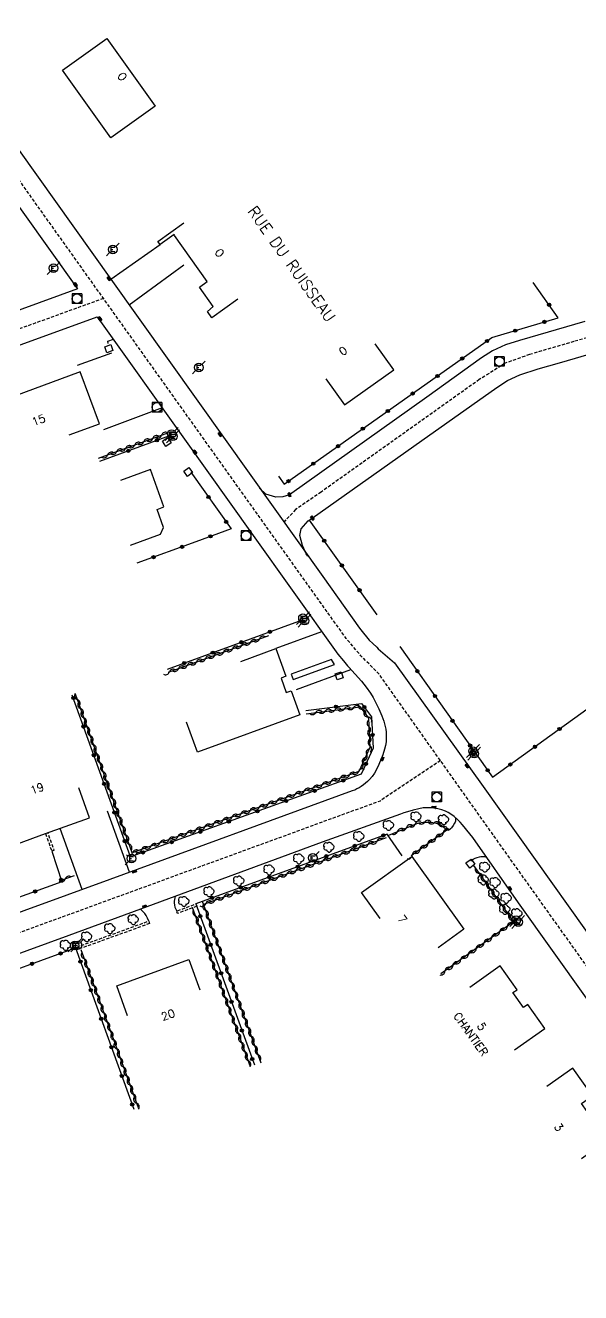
# Model space of a CAD drawing. Header units: millimetres. Extents: x 75999 to 76986, y 158000 to 158837.
# Drawn here: x 76120.6 to 76207.5, y 158438 to 158635.9 of the extents above; entities that cross this region are included whole.
import ezdxf
from ezdxf.enums import TextEntityAlignment as Align

# ---------------------------------------------------------------- set-up
doc = ezdxf.new("R2010")
doc.units = ezdxf.units.MM
doc.linetypes.add('DASHED', pattern=[0.75, 0.5, -0.25])
doc.layers.get('0').update_dxf_attribs({"linetype": 'CONTINUOUS'})
for name, color, linetype in [('W0001', 6, 'DASHED'), ('W0008', 7, 'CONTINUOUS'), ('W0100', 7, 'CONTINUOUS'), ('W0112', 1, 'DASHED'), ('W0300', 7, 'CONTINUOUS'), ('W0310', 3, 'CONTINUOUS'), ('W0322', 7, 'CONTINUOUS'), ('W0400', 7, 'CONTINUOUS'), ('W0420', 7, 'CONTINUOUS'), ('W0471', 7, 'CONTINUOUS'), ('W0989', 7, 'CONTINUOUS'), ('W0991', 7, 'CONTINUOUS')]:
    doc.layers.add(name, color=color, linetype=linetype)
doc.styles.get("Standard").update_dxf_attribs({"font": 'romans.shx', "width": 0.85})

# ---------------------------------------------------------------- blocks, each defined once
blk = doc.blocks.new('T400')
for p, q in [((-0.15, 0.3), (0.15, 0.3)), ((-0.15, -0.25), (-0.15, 0.3)), ((-0.15, 0.15), (0.15, 0.15)), ((-0.15, 0), (0.15, 0)), ((0.15, 0.3), (0.15, -0.25)), ((-0.15, -0.15), (0.15, -0.15)), ((-0.15, -0.25), (-0.15, -0.3)), ((-0.15, -0.3), (0.15, -0.3)), ((0.15, -0.3), (0.15, -0.25))]:
    blk.add_line(p, q)
blk = doc.blocks.new('T420')
for p, q in [((0.75, 0.75), (-0.75, 0.75)), ((-0.75, 0.75), (-0.75, -0.75)), ((0.75, 0.75), (0.75, -0.75)), ((0.75, -0.75), (-0.75, -0.75))]:
    blk.add_line(p, q)
blk.add_ellipse((0, 0), major_axis=(-0.53, 0.53), ratio=1, start_param=3.926991, end_param=10.210176)
blk = doc.blocks.new('t322o')
at = {"color": 0, "linetype": 'Continuous'}
for radius in [0.25, 0.15]:
    blk.add_circle((0, 0), radius, dxfattribs=at)
blk = doc.blocks.new('T471')
for p, q in [((-0.333334, 0.333334), (-0.333334, -0.333334)), ((-0.333334, 0.333334), (0.333334, 0.333334)), ((-0.333334, 0), (0, 0)), ((0.500001, 0.500001), (1.000002, 1.000002)), ((-0.500001, -0.500001), (-1.000002, -1.000002)), ((-0.333334, -0.333334), (0.333334, -0.333334))]:
    blk.add_line(p, q)
blk.add_ellipse((0, 0), major_axis=(0.471405, 0.471405), ratio=1, start_param=5.4977871438, end_param=11.780972451)
blk = doc.blocks.new('t112o')
at = {"color": 0, "linetype": 'Continuous'}
for p, q in [((-0.5, 0.5), (0.5, 0.5)), ((-0.5, -0.5), (-0.5, 0.5)), ((0.5, 0.5), (0.5, -0.5)), ((0.5, -0.5), (-0.5, -0.5))]:
    blk.add_line(p, q, dxfattribs=at)
blk = doc.blocks.new('T300')
for p, q in [((-0.8, 0.51), (-0.86, 0.34)), ((-0.86, 0.34), (-0.86, 0.17)), ((-0.86, 0.17), (-0.74, 0.06)), ((-0.69, 0.63), (-0.8, 0.51)), ((-0.8, -0.06), (-0.74, 0.06)), ((-0.74, 0.06), (-0.69, 0.11)), ((-0.57, 0.69), (-0.69, 0.63)), ((-0.46, 0.69), (-0.57, 0.69)), ((-0.29, 0.63), (-0.46, 0.69)), ((-0.29, 0.63), (-0.17, 0.74)), ((-0.23, 0.57), (-0.29, 0.63)), ((-0.17, 0.74), (-0.06, 0.8)), ((-0.06, 0.8), (0.06, 0.8)), ((0.06, 0.8), (0.23, 0.74)), ((0.23, 0.74), (0.34, 0.63)), ((0.34, 0.63), (0.4, 0.51)), ((0.46, 0.46), (0.34, 0.46)), ((0.4, 0.51), (0.4, 0.46)), ((0.57, 0.4), (0.46, 0.46)), ((0.57, 0.4), (0.69, 0.29)), ((0.69, 0.29), (0.74, 0.17)), ((0.74, 0.06), (0.69, -0.17)), ((0.74, 0.17), (0.74, 0.06)), ((-0.8, -0.17), (-0.8, -0.06)), ((-0.8, -0.23), (-0.8, -0.17)), ((-0.74, -0.34), (-0.8, -0.23)), ((-0.69, -0.4), (-0.74, -0.34)), ((-0.51, -0.46), (-0.69, -0.4)), ((-0.4, -0.46), (-0.51, -0.46)), ((-0.4, -0.46), (-0.34, -0.46)), ((-0.34, -0.46), (-0.34, -0.4)), ((-0.34, -0.51), (-0.34, -0.46)), ((-0.29, -0.63), (-0.34, -0.51)), ((-0.17, -0.74), (-0.29, -0.63)), ((-0.06, -0.8), (-0.17, -0.74)), ((0.06, -0.8), (-0.06, -0.8)), ((0.17, -0.74), (0.06, -0.8)), ((0.23, -0.69), (0.17, -0.74)), ((0.29, -0.46), (0.23, -0.46)), ((0.29, -0.63), (0.23, -0.69)), ((0.46, -0.4), (0.29, -0.46)), ((0.34, -0.51), (0.29, -0.63)), ((0.34, -0.51), (0.34, -0.46)), ((0.57, -0.34), (0.46, -0.4)), ((0.63, -0.29), (0.57, -0.34)), ((0.69, -0.17), (0.63, -0.29))]:
    blk.add_line(p, q)
blk = doc.blocks.new('t310o')
at = {"color": 0, "linetype": 'Continuous'}
for centre, start, end in [((-0.5, 0.38), 216.8699, 323.1304), ((0.5, -0.37), 36.8699, 143.1303)]:
    blk.add_arc(centre, 0.625, start, end, dxfattribs=at)

msp = doc.modelspace()

# ---------------------------------------------------------------- linework, layer by layer
at = {"layer": 'W0001', "flags": 128}
for points in [[(76528.44, 158169.5), (76523.89, 158189.99), (76523.26, 158195.02), (76522.3, 158199.46), (76521.45, 158202.2), (76520.42, 158205.21), (76519.16, 158208.08), (76517.81, 158210.69), (76515.97, 158213.38), (76513.27, 158216.53), (76506.66, 158222.95), (76493.11, 158235.84), (76484.21, 158244.65), (76472.57, 158255.47), (76457.85, 158268.76), (76444.45, 158280.8), (76439.51, 158284.89), (76436.05, 158287.4), (76431.82, 158289.47), (76428.05, 158290.91), (76424.41, 158292.08), (76420.14, 158292.84), (76416.23, 158293.33), (76412.9, 158293.65), (76409.84, 158293.69), (76405.93, 158293.29), (76402.07, 158292.66), (76396.67, 158291.22), (76388.61, 158288.9), (76380.64, 158286.43), (76371.46, 158283.59), (76363.81, 158281.5), (76356.03, 158279.59), (76349.09, 158278.14), (76342.56, 158276.89), (76335.48, 158275.72), (76327.75, 158274.65), (76322.55, 158274.09), (76318.54, 158273.99), (76314.81, 158274.37), (76310.85, 158275.16), (76307.36, 158276.51), (76303.68, 158278.79), (76300.32, 158281.82), (76297.57, 158284.89), (76295.15, 158288.43), (76292.82, 158292.02), (76290.21, 158296.95), (76282.59, 158311.01), (76274.21, 158327.35), (76261.8, 158351.28), (76251.35, 158371.95), (76249.25, 158375.96), (76247.3, 158379.5), (76245.15, 158382.62), (76242.59, 158386.21), (76239.75, 158389.74), (76236.76, 158393.01), (76222.85, 158406.08), (76223.71, 158410.22), (76224.72, 158414.27), (76229.19, 158424.11), (76235.25, 158438.15), (76237.86, 158444.82), (76236.01, 158450.04), (76232.69, 158454.96), (76227.26, 158462.45), (76215.68, 158478.79), (76193.57, 158509.78), (76175.93, 158534.62), (76173.11, 158537.44), (76170.83, 158540.13), (76166.92, 158545.6), (76133.83, 158591.92), (76104.56, 158632.94), (76098.5, 158651.21), (76088.8, 158680.02)], [(76132.86, 158593.27), (76097.76, 158580.58), (76060.43, 158567.02), (76032, 158556.66), (76029.04, 158556.13)], [(76185.55, 158521.07), (76176.11, 158514.76), (76157.29, 158507.89), (76102.78, 158488.01), (76059.53, 158471.98), (76012.21, 158454.86), (76000, 158450.33)]]:
    msp.add_lwpolyline(points, dxfattribs=at)
at = {"layer": 'W0001'}
msp.add_lwpolyline([(76262.84, 158602.95), (76254.36, 158600.46), (76236.59, 158595.29), (76206.43, 158586.53), (76199.48, 158584.51), (76195.68, 158583.16), (76191.63, 158580.6), (76166.88, 158563.02), (76162.91, 158560.29), (76161.04, 158558.33)], dxfattribs=at)
at = {"layer": 'W0008', "flags": 128}
for points in [[(76107.66, 158633.04), (76116.63, 158620.53), (76133.99, 158596.27), (76151.88, 158571.23), (76167.15, 158549.83), (76172.92, 158541.77), (76173.5, 158541), (76173.99, 158540.39), (76174.42, 158539.9), (76174.98, 158539.35), (76175.59, 158538.78), (76175.83, 158538.56), (76178.39, 158536.34), (76192.23, 158517.03), (76216.38, 158483.17)], [(76111.64, 158618.75), (76128.79, 158594.75), (76078.07, 158576.29)], [(76133.99, 158596.27), (76141.7, 158601.71)], [(76145.42, 158598.46), (76136.89, 158592.21)], [(76079.53, 158571.37), (76131.89, 158590.42), (76145.79, 158570.93), (76156.02, 158556.59), (76169.24, 158538.06), (76169.52, 158537.69), (76170.37, 158536.67), (76171.04, 158535.89), (76171.21, 158535.69), (76173.22, 158533.48), (76173.95, 158532.56), (76174.63, 158531.6), (76175.05, 158530.93), (76175.41, 158530.22), (76175.9, 158529.16), (76176.37, 158528.08), (76176.54, 158527.67), (76176.68, 158527.24), (76176.81, 158526.82), (76176.91, 158526.39), (76176.99, 158525.96), (76177.04, 158525.52), (76177.07, 158525.14), (76177.08, 158524.75), (76177.07, 158524.36), (76177.04, 158523.98), (76176.95, 158523.41), (76176.81, 158522.86), (76176.52, 158521.98), (76176.2, 158521.11), (76175.74, 158520.1), (76175.22, 158519.12), (76174.88, 158518.6), (76174.47, 158518.12), (76174.17, 158517.82), (76173.85, 158517.55), (76173.53, 158517.29), (76173.18, 158517.05), (76172.85, 158516.84), (76172.5, 158516.65), (76172.14, 158516.48), (76171.77, 158516.34), (76133.87, 158502.52), (76100.2, 158490.24)], [(76133.61, 158586.24), (76133.52, 158586.58), (76134.41, 158586.89)], [(76128.82, 158582.85), (76134.16, 158584.76)], [(76142.06, 158576.16), (76132.88, 158572.75)], [(76166.96, 158541.2), (76159.8, 158538.57)], [(76163.06, 158532.2), (76171.55, 158535.33)], [(76213.73, 158476.53), (76197.77, 158498.86), (76190.59, 158509.05), (76190.14, 158509.65), (76189.01, 158511.06), (76188.64, 158511.48), (76188.24, 158511.87), (76187.72, 158512.32), (76187.19, 158512.73), (76186.78, 158512.99), (76186.34, 158513.19), (76185.75, 158513.4), (76185.15, 158513.55), (76184.35, 158513.67), (76183.55, 158513.71), (76182.86, 158513.67), (76182.19, 158513.55), (76181.28, 158513.33), (76180.38, 158513.09), (76179.83, 158512.92), (76179.28, 158512.73), (76167.07, 158508.32), (76138.63, 158497.88), (76127.46, 158493.75), (76101.67, 158484.36)], [(76136.92, 158503.65), (76133.5, 158513.15)], [(76129.52, 158500.93), (76126.09, 158510.49)], [(76187.93, 158512.11), (76187.92, 158511.86), (76187.88, 158511.6), (76187.84, 158511.45), (76187.77, 158511.3), (76187.54, 158510.92), (76187.29, 158510.59), (76187.1, 158510.4), (76186.79, 158510.16)], [(76190.3, 158505.4), (76190.68, 158505.69), (76190.98, 158505.84), (76191.28, 158505.95), (76191.64, 158506.05), (76191.87, 158506.09), (76192.1, 158506.1), (76192.41, 158506.07), (76192.73, 158506)], [(76144.07, 158499.85), (76144, 158499.61), (76143.95, 158499.36), (76143.92, 158499.1), (76143.92, 158498.84), (76143.96, 158498.51), (76144.04, 158498.18), (76144.15, 158497.87), (76144.31, 158497.57)], [(76139.94, 158496), (76139.76, 158496.46), (76139.51, 158496.9), (76139.32, 158497.17), (76139.11, 158497.42), (76138.88, 158497.66), (76138.63, 158497.88)]]:
    msp.add_lwpolyline(points, dxfattribs=at)
at = {"layer": 'W0008'}
for points in [[(76208.12, 158589.66), (76197.89, 158586.69), (76195.75, 158586.03), (76193.67, 158585.11), (76191.97, 158583.99), (76183.4, 158577.87), (76161.95, 158562.6), (76160.91, 158562.28), (76159.8, 158562.22), (76158.23, 158562.7), (76157.26, 158563.63)], [(76164.82, 158553.03), (76164.58, 158553.4), (76163.98, 158554.66), (76163.54, 158556.23), (76163.78, 158557.27), (76164.87, 158558.52), (76165.51, 158558.96), (76182.62, 158571.08), (76194.35, 158579.38), (76196.02, 158580.45), (76197.98, 158581.36), (76200.82, 158582.27), (76204.16, 158583.23), (76219.31, 158587.64)]]:
    msp.add_lwpolyline(points, dxfattribs=at)
at = {"layer": 'W0008', "flags": 128}
msp.add_lwpolyline([(76162.2, 158534.6), (76162.52, 158533.74), (76168.97, 158536.11), (76168.5, 158536.89)], close=True, dxfattribs=at)
at = {"layer": 'W0100', "flags": 128}
for points in [[(76134.02, 158618.39), (76126.47, 158628.95), (76133.38, 158633.89), (76140.92, 158623.33), (76134.02, 158618.39)], [(76153.87, 158593.15), (76149.79, 158590.26), (76149.11, 158591.22), (76150.01, 158591.99), (76147.85, 158595.06), (76149.07, 158595.94), (76143.99, 158603.11), (76143.89, 158603.26), (76141.7, 158601.71), (76141.35, 158602.19), (76145.43, 158605.08)], [(76127.52, 158571.98), (76132.22, 158573.71), (76129.23, 158581.8), (76113.27, 158575.91), (76115, 158571.22)], [(76137.09, 158554.72), (76141.78, 158556.46), (76142.26, 158557.49), (76142.26, 158557.49), (76142.26, 158557.49), (76141.23, 158560.31), (76142.31, 158560.71), (76140.2, 158566.53), (76135.5, 158564.82)], [(76154.34, 158536.57), (76159.8, 158538.57), (76161.36, 158534.25), (76160.62, 158533.97), (76161.44, 158531.72), (76162.19, 158531.99), (76163.56, 158528.24), (76147.54, 158522.38), (76145.83, 158527.08)], [(76117.71, 158512.79), (76119.4, 158508.09), (76123.81, 158509.67), (76130.68, 158512.14), (76128.99, 158516.84)], [(76176.1, 158496.38), (76173.19, 158500.45), (76181.07, 158506.1), (76189.23, 158494.72), (76185.17, 158491.81)], [(76136.64, 158481.18), (76134.93, 158485.88), (76146.21, 158489.98), (76147.92, 158485.28)], [(76197.13, 158475.87), (76201.87, 158479.24), (76199.22, 158482.95), (76198.56, 158482.48), (76196.89, 158484.82), (76196.89, 158484.82), (76197.54, 158485.28), (76194.88, 158489.01), (76190.17, 158485.65)], [(76207.61, 158458.89), (76212.42, 158462.31), (76209.71, 158466.11), (76208.98, 158465.59), (76208.5, 158466.27), (76207.63, 158467.49), (76209.35, 158468.71), (76206.27, 158473.04), (76202.19, 158470.15)]]:
    msp.add_lwpolyline(points, dxfattribs=at)
at = {"layer": 'W0100'}
msp.add_lwpolyline([(76167.64, 158580.7), (76170.55, 158576.64), (76178.24, 158582.13), (76175.34, 158586.2)], dxfattribs=at)
at = {"layer": 'W0112', "flags": 128}
msp.add_lwpolyline([(76123.81, 158509.67), (76124.76, 158506.94), (76125.14, 158507.08), (76124.19, 158509.8)], dxfattribs=at)
for points in [[(76147.45, 158498.32), (76144.45, 158497.19), (76144.31, 158497.57), (76147.31, 158498.69)], [(76140.08, 158495.62), (76128.62, 158491.49), (76128.49, 158491.86), (76139.94, 158496)]]:
    msp.add_lwpolyline(points, close=True, dxfattribs=at)
at = {"layer": 'W0310', "flags": 128}
for points in [[(76132.1, 158568.31), (76143.06, 158572.32)], [(76158.65, 158540.59), (76142.98, 158534.86)], [(76164.56, 158528.38), (76172.99, 158529.47), (76174.3, 158527.72), (76174.52, 158523.1), (76172.79, 158519.37), (76137.37, 158506.66), (76128.46, 158531.47)], [(76177.46, 158509.44), (76181.77, 158511.22), (76182, 158511.3), (76182.25, 158511.36), (76182.84, 158511.44), (76183.43, 158511.48), (76183.76, 158511.48), (76184.09, 158511.44), (76184.67, 158511.33), (76185.24, 158511.18), (76185.54, 158511.06), (76185.81, 158510.89), (76186.2, 158510.56), (76186.55, 158510.2), (76180.99, 158506.21)], [(76177.04, 158509), (76177.04, 158509), (76148.49, 158498.59), (76148.49, 158498.59)], [(76190.73, 158504.68), (76196.99, 158495.88), (76185.63, 158487.74)], [(76128.27, 158503.09), (76126.49, 158502.43)], [(76148.3, 158499.1), (76157.46, 158473.88)], [(76146.75, 158498.18), (76155.79, 158473.27)], [(76129.31, 158491.54), (76138.27, 158466.86)]]:
    msp.add_lwpolyline(points, dxfattribs=at)
at = {"layer": 'W0322'}
msp.add_lwpolyline([(76160.21, 158565.5), (76161.1, 158564.24), (76193.58, 158587.15), (76203.98, 158590.26), (76200.05, 158595.77)], dxfattribs=at)
at = {"layer": 'W0322', "flags": 128}
for points in [[(76132.28, 158567.84), (76143.23, 158571.85)], [(76146.52, 158566.11), (76152.82, 158557.3), (76147.28, 158555.25), (76138.06, 158551.9)], [(76175.66, 158543.83), (76165.07, 158558.66)], [(76163.33, 158542.83), (76142.81, 158535.33)], [(76179.19, 158538.92), (76193.71, 158518.46), (76223.54, 158540)], [(76164.49, 158528.88), (76173.21, 158530), (76174.79, 158527.9), (76175.02, 158523), (76173.16, 158518.97), (76137.07, 158506.02), (76127.99, 158531.31)], [(76124.76, 158506.94), (76126.35, 158502.15), (76118.44, 158499.27), (76109.36, 158524.56)], [(76179.58, 158506.22), (76177.23, 158509.6), (76147.31, 158498.69), (76156.46, 158473.52)], [(76112.76, 158486.07), (76128.48, 158491.8), (76137.63, 158466.62)]]:
    msp.add_lwpolyline(points, dxfattribs=at)

# ---------------------------------------------------------------- block references
at = {"layer": 'W0112'}
for p, rotation in [((76133.7, 158585.43), 110.3832617740264), ((76142.76, 158570.86), 124.834391549409), ((76146.1, 158566.18), 125.9763816816213), ((76169.72, 158534.3), 108.391578948409), ((76190.24, 158504.98), 126.2717753040347)]:
    msp.add_blockref('t112o', p, dxfattribs=dict(at, rotation=rotation))
at = {"layer": 'W0300'}
for p in [(76181.76, 158512.29), (76186.08, 158511.83), (76177.46, 158510.94), (76172.81, 158509.21), (76163.43, 158505.72), (76168.15, 158507.54), (76158.79, 158504), (76192.5, 158504.42), (76154.06, 158502.25), (76192.28, 158502.42), (76194.14, 158502.02), (76149.4, 158500.58), (76193.94, 158500.22), (76145.45, 158499.06), (76195.64, 158497.82), (76195.86, 158499.57), (76137.55, 158496.23), (76197.53, 158497.15), (76133.88, 158494.82), (76126.95, 158492.21), (76130.26, 158493.54)]:
    msp.add_blockref('T300', p, dxfattribs=at)
at = {"layer": 'W0310'}
for p, rotation in [((76140.56, 158571.4), 20.1068683964012), ((76141.96, 158571.92), 20.1068683964012), ((76134.92, 158569.34), 20.1068683964012), ((76136.33, 158569.85), 20.1068683964012), ((76137.74, 158570.37), 20.1068683964012), ((76139.15, 158570.88), 20.1068683964012), ((76133.51, 158568.82), 20.1068683964012), ((76157.24, 158540.07), 200.0877341184775), ((76151.61, 158538.01), 200.0877341184775), ((76153.02, 158538.53), 200.0877341184775), ((76154.43, 158539.04), 200.0877341184775), ((76155.84, 158539.56), 200.0877341184775), ((76145.97, 158535.95), 200.0877341184775), ((76147.38, 158536.47), 200.0877341184775), ((76148.79, 158536.98), 200.0877341184775), ((76150.2, 158537.5), 200.0877341184775), ((76143.16, 158534.92), 200.0877341184775), ((76144.57, 158535.44), 200.0877341184775), ((76128.77, 158530.6), 109.7509985376424), ((76129.28, 158529.19), 109.7509985376424), ((76129.78, 158527.78), 109.7509985376424), ((76166.05, 158528.57), 7.359006268908231), ((76167.53, 158528.77), 7.359006268908231), ((76169.02, 158528.96), 7.359006268908231), ((76170.51, 158529.15), 7.359006268908231), ((76172, 158529.34), 7.359006268908231), ((76173.29, 158529.07), 306.8308319226175), ((76174.19, 158527.87), 306.8308319226175), ((76130.29, 158526.37), 109.7509985376424), ((76174.36, 158526.41), 272.7068256837547), ((76130.8, 158524.96), 109.7509985376424), ((76131.31, 158523.55), 109.7509985376424), ((76174.43, 158524.91), 272.7068256837547), ((76174.5, 158523.41), 272.7068256837547), ((76131.81, 158522.13), 109.7509985376424), ((76174.02, 158522.02), 245.1274312885203), ((76132.32, 158520.72), 109.7509985376424), ((76173.39, 158520.66), 245.1274312885203), ((76132.83, 158519.31), 109.7509985376424), ((76133.33, 158517.9), 109.7509985376424), ((76168.48, 158517.83), 199.7469709532733), ((76169.89, 158518.33), 199.7469709532733), ((76171.31, 158518.84), 199.7469709532733), ((76172.72, 158519.35), 199.7469709532733), ((76133.84, 158516.49), 109.7509985376424), ((76164.25, 158516.31), 199.7469709532733), ((76165.66, 158516.81), 199.7469709532733), ((76167.07, 158517.32), 199.7469709532733), ((76134.35, 158515.08), 109.7509985376424), ((76134.85, 158513.66), 109.7509985376424), ((76158.6, 158514.28), 199.7469709532733), ((76160.01, 158514.79), 199.7469709532733), ((76161.42, 158515.29), 199.7469709532733), ((76162.83, 158515.8), 199.7469709532733), ((76135.36, 158512.25), 109.7509985376424), ((76152.95, 158512.25), 199.7469709532733), ((76154.36, 158512.76), 199.7469709532733), ((76155.78, 158513.27), 199.7469709532733), ((76157.19, 158513.77), 199.7469709532733), ((76135.87, 158510.84), 109.7509985376424), ((76136.37, 158509.43), 109.7509985376424), ((76147.3, 158510.22), 199.7469709532733), ((76148.72, 158510.73), 199.7469709532733), ((76150.13, 158511.24), 199.7469709532733), ((76151.54, 158511.74), 199.7469709532733), ((76178.84, 158510.01), 22.46674265420904), ((76180.23, 158510.59), 22.46674265420904), ((76181.61, 158511.16), 22.46674265420904), ((76183.08, 158511.45), 4.535911488790403), ((76184.56, 158511.35), 348.7345427285333), ((76185.93, 158510.79), 319.830850627074), ((76186.02, 158509.82), 215.6375504077424), ((76136.88, 158508.02), 109.7509985376424), ((76141.66, 158508.2), 199.7469709532733), ((76143.07, 158508.7), 199.7469709532733), ((76144.48, 158509.21), 199.7469709532733), ((76145.89, 158509.72), 199.7469709532733), ((76174.22, 158507.97), 200.0242792322597), ((76175.63, 158508.48), 200.0242792322597), ((76183.58, 158508.07), 215.6375504077424), ((76184.8, 158508.95), 215.6375504077424), ((76137.42, 158506.68), 199.7469709532733), ((76138.83, 158507.18), 199.7469709532733), ((76140.25, 158507.69), 199.7469709532733), ((76168.58, 158505.91), 200.0242792322597), ((76169.99, 158506.43), 200.0242792322597), ((76171.4, 158506.94), 200.0242792322597), ((76172.81, 158507.45), 200.0242792322597), ((76181.14, 158506.32), 215.6375504077424), ((76182.36, 158507.2), 215.6375504077424), ((76164.36, 158504.37), 200.0242792322597), ((76165.77, 158504.89), 200.0242792322597), ((76167.17, 158505.4), 200.0242792322597), ((76126.86, 158502.57), 200.304690772177), ((76158.72, 158502.32), 200.0242792322597), ((76160.13, 158502.83), 200.0242792322597), ((76161.54, 158503.35), 200.0242792322597), ((76162.95, 158503.86), 200.0242792322597), ((76191.6, 158503.46), 305.4079000992761), ((76192.47, 158502.24), 305.4079000992761), ((76153.08, 158500.26), 200.0242792322597), ((76154.49, 158500.78), 200.0242792322597), ((76155.9, 158501.29), 200.0242792322597), ((76157.31, 158501.8), 200.0242792322597), ((76193.34, 158501.01), 305.4079000992761), ((76194.21, 158499.79), 305.4079000992761), ((76148.85, 158498.72), 200.0242792322597), ((76148.82, 158497.69), 289.9595883876972), ((76150.26, 158499.24), 200.0242792322597), ((76151.67, 158499.75), 200.0242792322597), ((76195.07, 158498.57), 305.4079000992761), ((76147.26, 158496.77), 289.9595883877212), ((76149.33, 158496.28), 289.9595883876972), ((76195.94, 158497.34), 305.4079000992761), ((76196.81, 158496.12), 305.4079000992761), ((76147.77, 158495.36), 289.9595883877212), ((76148.29, 158493.95), 289.9595883877212), ((76149.84, 158494.87), 289.9595883876972), ((76194.79, 158494.3), 215.6375504079244), ((76196.01, 158495.18), 215.6375504079244), ((76148.8, 158492.54), 289.9595883877212), ((76150.35, 158493.46), 289.9595883876972), ((76150.86, 158492.05), 289.9595883876972), ((76192.35, 158492.56), 215.6375504079244), ((76193.57, 158493.43), 215.6375504079244), ((76129.82, 158490.13), 289.9595883877484), ((76149.31, 158491.13), 289.9595883877212), ((76149.82, 158489.72), 289.9595883877212), ((76151.38, 158490.64), 289.9595883876972), ((76188.7, 158489.93), 215.6375504079244), ((76189.92, 158490.81), 215.6375504079244), ((76191.13, 158491.68), 215.6375504079244), ((76130.33, 158488.72), 289.9595883877484), ((76150.33, 158488.31), 289.9595883877212), ((76151.89, 158489.23), 289.9595883876972), ((76152.4, 158487.82), 289.9595883876972), ((76186.26, 158488.19), 215.6375504079244), ((76187.48, 158489.06), 215.6375504079244), ((76130.84, 158487.31), 289.9595883877484), ((76131.36, 158485.9), 289.9595883877484), ((76150.85, 158486.9), 289.9595883877212), ((76152.91, 158486.41), 289.9595883876972), ((76131.87, 158484.49), 289.9595883877484), ((76151.36, 158485.49), 289.9595883877212), ((76151.87, 158484.08), 289.9595883877212), ((76153.42, 158485), 289.9595883876972), ((76132.38, 158483.08), 289.9595883877484), ((76152.38, 158482.67), 289.9595883877212), ((76153.94, 158483.59), 289.9595883876972), ((76154.45, 158482.18), 289.9595883876972), ((76132.89, 158481.67), 289.9595883877484), ((76133.4, 158480.26), 289.9595883877484), ((76152.89, 158481.26), 289.9595883877212), ((76153.41, 158479.85), 289.9595883877212), ((76154.96, 158480.77), 289.9595883876972), ((76133.92, 158478.85), 289.9595883877484), ((76153.92, 158478.44), 289.9595883877212), ((76155.47, 158479.36), 289.9595883876972), ((76155.99, 158477.95), 289.9595883876972), ((76134.43, 158477.44), 289.9595883877484), ((76134.94, 158476.03), 289.9595883877484), ((76154.43, 158477.03), 289.9595883877212), ((76156.5, 158476.54), 289.9595883876972), ((76135.45, 158474.62), 289.9595883877484), ((76154.94, 158475.62), 289.9595883877212), ((76155.45, 158474.21), 289.9595883877212), ((76157.01, 158475.13), 289.9595883876972), ((76135.96, 158473.21), 289.9595883877484), ((76136.48, 158471.8), 289.9595883877484), ((76136.99, 158470.39), 289.9595883877484), ((76137.5, 158468.98), 289.9595883877484), ((76138.01, 158467.57), 289.9595883877484)]:
    msp.add_blockref('t310o', p, dxfattribs=dict(at, rotation=rotation))
at = {"layer": 'W0322'}
for p, rotation in [((76202.54, 158592.29), 125.5200610334611), ((76201.81, 158589.61), 16.66599683418616), ((76197.26, 158588.25), 16.66599683418616), ((76192.84, 158586.63), 35.19610364609449), ((76188.96, 158583.89), 35.19610364609449), ((76185.08, 158581.15), 35.19610364609449), ((76181.2, 158578.41), 35.19610364609449), ((76177.31, 158575.68), 35.19610364609449), ((76173.43, 158572.94), 35.19610364609449), ((76141.2, 158571.1), 20.1068683964012), ((76169.55, 158570.2), 35.19610364609449), ((76136.74, 158569.47), 20.1068683964012), ((76165.67, 158567.46), 35.19610364609449), ((76161.79, 158564.73), 35.19610364609449), ((76149.28, 158562.25), 305.5846049850487), ((76152.05, 158558.38), 305.5846049850487), ((76149.61, 158556.11), 200.3664531687115), ((76145.15, 158554.47), 199.9579396667862), ((76167.38, 158555.43), 125.5329290100678), ((76140.69, 158552.85), 199.9579396667862), ((76170.14, 158551.56), 125.5329290100678), ((76172.9, 158547.69), 125.5329290100678), ((76158.87, 158541.2), 200.087734118442), ((76149.95, 158537.94), 200.087734118442), ((76154.41, 158539.57), 200.087734118442), ((76145.48, 158536.31), 200.087734118442), ((76181.94, 158535.04), 305.3698594327977), ((76128.15, 158530.86), 109.7509985376613), ((76184.69, 158531.17), 305.3698594327977), ((76169.21, 158529.49), 7.359006268881114), ((76173.64, 158529.44), 306.8308319210926), ((76129.75, 158526.39), 109.7509985376613), ((76187.44, 158527.3), 305.3698594327977), ((76204.18, 158526.02), 35.83371762496753), ((76174.92, 158525.08), 272.7068256838955), ((76190.19, 158523.42), 305.3698594327977), ((76200.33, 158523.24), 35.83371762496753), ((76131.36, 158521.91), 109.7509985376613), ((76173.9, 158520.57), 245.1274312883001), ((76196.48, 158520.46), 35.83371762496753), ((76192.94, 158519.55), 305.3698594327977), ((76132.97, 158517.44), 109.7509985376613), ((76165.88, 158516.36), 199.7469709532886), ((76170.35, 158517.97), 199.7469709532886), ((76161.41, 158514.76), 199.7469709532886), ((76134.57, 158512.97), 109.7509985376613), ((76156.94, 158513.15), 199.7469709532886), ((76152.47, 158511.55), 199.7469709532886), ((76136.18, 158508.5), 109.7509985376613), ((76143.52, 158508.34), 199.7469709532886), ((76148, 158509.94), 199.7469709532886), ((76176.63, 158509.38), 200.0242792322591), ((76139.05, 158506.73), 199.7469709532886), ((76172.17, 158507.75), 200.0242792322591), ((76163.24, 158504.5), 200.0242792322591), ((76167.7, 158506.13), 200.0242792322591), ((76126.25, 158502.44), 288.3221144366804), ((76158.78, 158502.87), 200.0242792322591), ((76122.17, 158500.63), 199.9893502849204), ((76154.32, 158501.25), 200.0242792322591), ((76149.85, 158499.62), 200.0242792322591), ((76148.01, 158496.77), 289.9595883877258), ((76126.15, 158490.95), 20.02378667973672), ((76149.63, 158492.3), 289.9595883877258), ((76121.69, 158489.33), 20.02378667973672), ((76129.26, 158489.67), 289.959588387736), ((76151.26, 158487.84), 289.9595883877258), ((76130.88, 158485.21), 289.959588387736), ((76152.88, 158483.38), 289.9595883877258), ((76132.5, 158480.74), 289.959588387736), ((76154.5, 158478.91), 289.9595883877258), ((76134.12, 158476.28), 289.959588387736), ((76156.12, 158474.45), 289.9595883877258), ((76135.74, 158471.81), 289.959588387736), ((76137.36, 158467.35), 289.959588387736)]:
    msp.add_blockref('t322o', p, dxfattribs=dict(at, rotation=rotation))
at = {"layer": 'W0400'}
for p, rotation in [((76128.48, 158595.43), 35.44374362199763), ((76133.72, 158596.39), 35.57813594210436), ((76132.32, 158590.08), 215.4913995184974), ((76151.1, 158572.06), 35.75046474904684), ((76147.17, 158569.25), 215.0539960676033), ((76161.95, 158562.6), 197.0415078195158), ((76165.51, 158558.96), 34.84688644869115), ((76176.45, 158521.35), 339.162504381638), ((76189.71, 158520.28), 35.94025625087281), ((76184.56, 158513.79), 82.32766262577219), ((76137.69, 158503.75), 290.0292066793721), ((76196.39, 158501.08), 34.69552595771997), ((76139.28, 158498.28), 290.244751275829)]:
    msp.add_blockref('T400', p, dxfattribs=dict(at, rotation=rotation))
at = {"layer": 'W0420'}
for p in [(76128.71, 158593.23), (76194.78, 158583.42), (76141.22, 158576.27), (76155.15, 158556.21), (76184.98, 158515.37)]:
    msp.add_blockref('T420', p, dxfattribs=at)
at = {"layer": 'W0471'}
for p in [(76134.32, 158600.93), (76125.05, 158597.99), (76147.77, 158582.5), (76143.52, 158572.1), (76143.73, 158571.73), (76164.05, 158543.31), (76164.29, 158542.93), (76190.64, 158522.57), (76190.82, 158522.15), (76137.24, 158505.77), (76165.61, 158505.88), (76197.38, 158496.14), (76197.7, 158495.85), (76128.36, 158492.2), (76128.78, 158492.22)]:
    msp.add_blockref('T471', p, dxfattribs=at)

# ---------------------------------------------------------------- texts
at = {"layer": 'W0989'}
msp.add_text('RUE DU RUISSEAU', height=1.75, rotation=305.556, dxfattribs=at).set_placement((76162.29, 158598.66), align=Align.MIDDLE)
at = {"layer": 'W0991'}
for s, rotation, p in [('O', 305.5681, (76135.8, 158627.93)), ('O', 305.28, (76151.01, 158600.39)), ('0', 35.5384, (76170.33, 158585.08)), ('15', 19.68, (76122.71, 158574.28)), ('19', 19.9596, (76122.48, 158516.72)), ('7', 305.5623, (76179.61, 158496.29)), ('20', 19.9596, (76142.96, 158481.35)), ('CHANTIER', 305.5623, (76190.31, 158478.33)), ('5', 305.5623, (76192.01, 158479.54)), ('3', 305.5623, (76204.07, 158463.8))]:
    msp.add_text(s, height=1.25, rotation=rotation, dxfattribs=at).set_placement(p, align=Align.MIDDLE)

doc.saveas('drawing.dxf')
